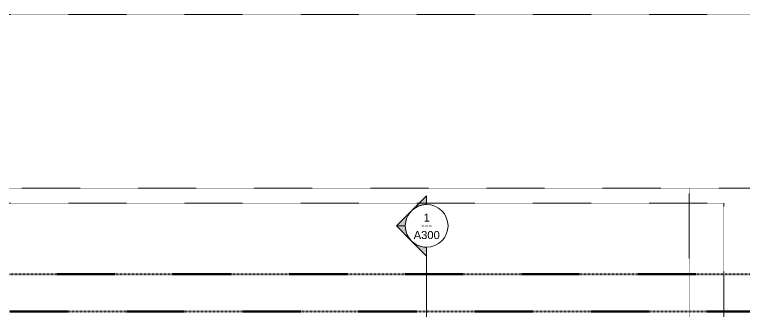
# Model space of a CAD drawing. Header units: inches. Extents: x -4830 to -235, y 9551 to 12852.
# Drawn here: x -3470 to -1830, y 12185 to 12852 of the extents above; entities that cross this region are included whole.
import ezdxf

# ---------------------------------------------------------------- set-up
doc = ezdxf.new("R2010")
doc.units = ezdxf.units.IN
doc.header["$MEASUREMENT"] = 0
doc.linetypes.add('Aligning Line 1_8_', pattern=[0.25, 0.125, -0.125])
doc.linetypes.add('Double Dash 3_8_', pattern=[1, 0.375, -0.125, 0.125, -0.125, 0.125, -0.125])
for name, color, linetype, lineweight in [('0-1', 7, 'Continuous', 5), ('C-PROP-LINE', 91, 'Double Dash 3_8_', 70), ('G-ANNO-SYMB', 111, 'Aligning Line 1_8_', 9), ('G-ANNO-SYMB-1', 147, 'Aligning Line 1_8_', 9), ('G-ANNO-SYMB-2', 111, 'Continuous', 9)]:
    doc.layers.add(name, color=color, linetype=linetype, lineweight=lineweight)
doc.styles.add('Arial', font='arial.ttf', dxfattribs={"height": 18})
doc.styles.add('Century Gothic', font='ufonts.com_century-gothic.ttf', dxfattribs={"height": 18})

# ---------------------------------------------------------------- blocks, each defined once
blk = doc.blocks.new('CTR - 2nd Phase_rvt-1-FLOOR PLAN - 3RD FLOOR')
at = {"layer": 'G-ANNO-SYMB-1'}
blk.add_line((-334.5, 12851.9), (-4829.9, 12851.9), dxfattribs=at)
blk = doc.blocks.new('CTR - 1st Phase - Common Walls_rvt-1-FLOOR PLAN - 3RD FLOOR')
at = {"layer": 'G-ANNO-SYMB-1'}
for p, q in [((-514.4, 12461.7), (-4244.8, 12461.7)), ((-1875.5, 12428.1), (-4166.6, 12428.1)), ((-1875.5, 12428.1), (-1875.5, 9706.2))]:
    blk.add_line(p, q, dxfattribs=at)
blk = doc.blocks.new('Family - ___-1878357-FLOOR PLAN - 3RD FLOOR')
at = {"layer": 'C-PROP-LINE'}
for p, q in [((-3989.6, 12268.7), (-629.6, 12268.7)), ((-3929.5, 12184.7), (-712.5, 12184.7))]:
    blk.add_line(p, q, dxfattribs=at)
blk = doc.blocks.new('Section - Section Head - Filled-22785-FLOOR PLAN - 3RD FLOOR')
at = {"layer": 'G-ANNO-SYMB-2'}
h = blk.add_hatch(color=256, dxfattribs=at)
edge = h.paths.add_edge_path(flags=0)
edge.add_line((-0.4268, 0.1768), (-0.25, 0.3536))
edge.add_line((-0.25, 0.3536), (-0.25, 0.25))
edge.add_arc((-0.25, 0), 0.25, 90, 135)
h = blk.add_hatch(color=256, dxfattribs=at)
edge = h.paths.add_edge_path(flags=0)
edge.add_arc((-0.25, 0), 0.25, 45, 90)
edge.add_line((-0.25, 0.25), (-0.25, 0.3536))
edge.add_line((-0.25, 0.3536), (-0.0732, 0.1768))
h = blk.add_hatch(color=256, dxfattribs=at)
edge = h.paths.add_edge_path(flags=0)
edge.add_arc((-0.25, 0), 0.2503, 137.9216, 180)
edge.add_line((-0.5003, 0), (-0.6036, 0))
edge.add_line((-0.6036, 0), (-0.4358, 0.1678))
h = blk.add_hatch(color=256, dxfattribs=at)
edge = h.paths.add_edge_path(flags=0)
edge.add_line((-0.0642, 0.1678), (0.1036, 0))
edge.add_line((0.1036, 0), (0.0003, 0))
edge.add_arc((-0.25, 0), 0.2503, 0, 42.0784)
for p, q in [((-0.25, 0.3536), (-0.4268, 0.1768)), ((-0.25, 0.25), (-0.25, 0.3536)), ((-0.0732, 0.1768), (-0.25, 0.3536)), ((-0.25, 0.3536), (-0.25, 0.25)), ((-0.4358, 0.1678), (-0.6036, 0)), ((0.1036, 0), (-0.0642, 0.1678)), ((-0.6036, 0), (-0.5003, 0)), ((0.0003, 0), (0.1036, 0))]:
    blk.add_line(p, q, dxfattribs=at)
for centre, radius, start, end in [((-0.2503, 0), 0.25, 360, 180), ((-0.25, 0), 0.25, 90, 135), ((-0.25, 0), 0.25, 45, 90), ((-0.25, 0), 0.2503, 137.9216, 180), ((-0.25, 0), 0.2503, 0, 42.0784), ((-0.2503, 0), 0.25, 180, 360)]:
    blk.add_arc(centre, radius, start, end, dxfattribs=at)

msp = doc.modelspace()

# ---------------------------------------------------------------- linework, layer by layer
at = {"layer": 'G-ANNO-SYMB'}
for q in [(-4072, 12461.7), (-1953.4, 9706.2)]:
    msp.add_line((-1953.4, 12461.7), q, dxfattribs=at)
at = {"layer": 'G-ANNO-SYMB-2'}
msp.add_line((-2543.8, 9666.8), (-2543.8, 12328.8), dxfattribs=at)

# ---------------------------------------------------------------- block references
at = {"layer": '0-1'}
for name in ['CTR - 2nd Phase_rvt-1-FLOOR PLAN - 3RD FLOOR', 'CTR - 1st Phase - Common Walls_rvt-1-FLOOR PLAN - 3RD FLOOR']:
    msp.add_blockref(name, (0, 0), dxfattribs=at)
at = {"layer": 'C-PROP-LINE'}
msp.add_blockref('Family - ___-1878357-FLOOR PLAN - 3RD FLOOR', (0, 0), dxfattribs=at)
at = {"layer": 'G-ANNO-SYMB-2', "extrusion": (0, 0, -1), "xscale": 191.9999999999999, "yscale": 191.9999999999999, "zscale": 191.9999999999999, "rotation": 270.0000000000002}
msp.add_blockref('Section - Section Head - Filled-22785-FLOOR PLAN - 3RD FLOOR', (2543.8, 12328.8), dxfattribs=at)

# ---------------------------------------------------------------- texts
at = {"layer": 'G-ANNO-SYMB-2', "char_height": 18, "attachment_point": 1}
for s, insert, width, style in [('1', (-2550.5, 12404.6), 16.968, 'Arial'), ('---', (-2555.8, 12387.6), 30.906, 'Century Gothic'), ('A300', (-2573, 12365.3), 71.508, 'Arial')]:
    msp.add_mtext(s, dxfattribs=dict(at, insert=insert, width=width, style=style))

doc.saveas('drawing.dxf')
